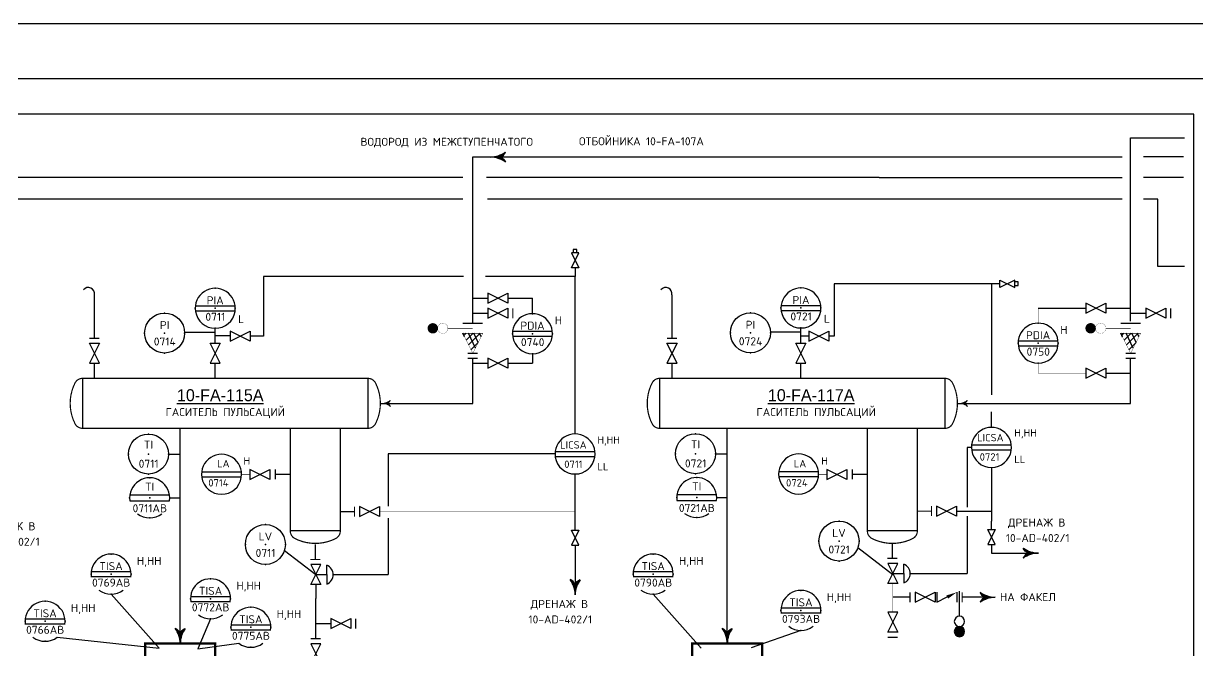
# Model space of a CAD drawing. Extents: x 230 to 652, y 120 to 276.
# Drawn here: x 303.64 to 325.93, y 136.96 to 148.87 of the extents above; entities that cross this region are included whole.
import ezdxf
from ezdxf.enums import TextEntityAlignment as Align

# ---------------------------------------------------------------- set-up
doc = ezdxf.new("R2010")
doc.units = 0
doc.header["$MEASUREMENT"] = 0
doc.linetypes.add('DASH', pattern=[0.15625, 0.09375, -0.0625])
doc.linetypes.add('SDASH', pattern=[0.09375, 0.046875, -0.046875])
doc.layers.get('0').update_dxf_attribs({"linetype": 'CONTINUOUS'})
for name, color, linetype in [('IN-ATTRIBS', 7, 'CONTINUOUS'), ('IN-EQUIP', 6, 'CONTINUOUS'), ('IN-EQUIPMENT', 7, 'CONTINUOUS'), ('IN-FUTURE', 7, 'DASH'), ('IN-INST-TAP', 7, 'CONTINUOUS'), ('IN-INSTRUMENT', 7, 'SDASH'), ('IN-MAJ-PROC', 3, 'CONTINUOUS'), ('IN-MIN-PROC', 7, 'CONTINUOUS'), ('IN-TEXT', 51, 'CONTINUOUS')]:
    doc.layers.add(name, color=color, linetype=linetype)
doc.styles.add('ATTRIBS', font='SIMPLEX', dxfattribs={"width": 0.8, "height": 0.125})
doc.styles.add('B2', font='AU101S01', dxfattribs={"height": 0.14})
doc.styles.add('NARROW', font='simplex', dxfattribs={"width": 0.75, "height": 0.1})
doc.styles.add('S1', font='SIMPLEX.shx')
doc.styles.add('SIMPLEX', font='SIMPLEX')

# ---------------------------------------------------------------- blocks, each defined once
blk = doc.blocks.new('BUBTEXT')
at = {"layer": 'IN-ATTRIBS'}
for p in [(0, 0.25), (-0.25, 0), (0, 0), (0.25, 0), (0, -0.25)]:
    blk.add_point(p, dxfattribs=at)
at = {"layer": 'IN-ATTRIBS', "flags": 1}
for tag, style, width, p in [('IDNUM', 'ATTRIBS', 0.8, (0.009, 0.584)), ('DWGNO', 'ATTRIBS', 0.8, (0.003, 0.447)), ('FILENO', 'ATTRIBS', 0.8, (-0.003, 0.311)), ('LOC', 'ATTRIBS', 0.8, (-0.08, -0.422)), ('SIG', 'ATTRIBS', 0.8, (-0.087, -0.563)), ('INSTALL', 'ATTRIBS', 0.8, (-0.087, -0.699)), ('DATE', 'ATTRIBS', 0.8, (-0.088, -0.969)), ('SERV', 'ATTRIBS', 0.8, (-0.083, -0.838)), ('DES', 'NARROW', 0.75, (-0.087, -1.102)), ('CSYS', 'NARROW', 0.75, (-0.087, -1.243))]:
    blk.add_attdef(tag, text='', height=0.1, dxfattribs=dict(at, style=style, width=width)).set_placement(p, align=Align.CENTER)
at = {"layer": 'IN-ATTRIBS', "style": 'ATTRIBS', "flags": 1}
blk.add_attdef('SYSCDI', text='', height=0.1, dxfattribs=at).set_placement((-0.312, 0.312), align=Align.RIGHT)
at = {"layer": 'IN-ATTRIBS', "style": 'S1'}
for tag, p in [('XT', (0.324, 0.257)), ('A1', (0.323, 0.115)), ('A2', (0.323, -0.035)), ('A3', (0.323, -0.185)), ('RES', (0.323, -0.342))]:
    blk.add_attdef(tag, p, '', height=0.1, dxfattribs=at)
at = {"layer": 'IN-ATTRIBS', "style": 'ATTRIBS'}
blk.add_attdef('SYSCDV', text='', height=0.1, dxfattribs=at).set_placement((-0.312, 0.141), align=Align.RIGHT)
at = {"layer": 'IN-ATTRIBS', "style": 'S1'}
for tag, p in [('INSTTYPE', (0, 0.05)), ('TAGNUM', (0.002, -0.156)), ('MD', (0.402, -0.565)), ('SZ', (0.402, -0.696))]:
    blk.add_attdef(tag, text='', height=0.1, dxfattribs=at).set_placement(p, align=Align.CENTER)
blk = doc.blocks.new('PE2')
for points in [[(0, 0, 0.150368), (0.188, 0.062, 0.150368)], [(0.125, 0, 0.206864), (0.188, 0.062, 0.206864)], [(0.125, 0, -0.206864), (0.188, -0.062, -0.206864)]]:
    blk.add_lwpolyline(points, format="xyb")
blk.add_arc((-0.008, -0.336), 0.336, 54.4623, 88.6678)
for points in [[(0, 0), (0.125, 0), (0.04, 0.003), (0.141, 0.008)], [(0, 0), (0.125, 0), (0.04, -0.003), (0.141, -0.008)], [(0.04, 0.003), (0.141, 0.008), (0.079, 0.011), (0.156, 0.019)], [(0.079, 0.011), (0.156, 0.019), (0.117, 0.024), (0.169, 0.031)], [(0.117, 0.024), (0.169, 0.031), (0.154, 0.041), (0.179, 0.046)], [(0.154, 0.041), (0.179, 0.046), (0.188, 0.062)], [(0.04, -0.003), (0.141, -0.008), (0.079, -0.011), (0.156, -0.019)], [(0.079, -0.011), (0.156, -0.019), (0.117, -0.024), (0.169, -0.031)], [(0.117, -0.024), (0.169, -0.031), (0.154, -0.041), (0.179, -0.046)], [(0.154, -0.041), (0.179, -0.046), (0.188, -0.062)]]:
    blk.add_solid(points)
blk = doc.blocks.new('PE3')
for points in [[(0, 0, 0.150368), (0.188, 0.062, 0.150368)], [(0.125, 0, 0.206864), (0.188, 0.062, 0.206864)], [(0.125, 0, -0.206864), (0.188, -0.062, -0.206864)]]:
    blk.add_lwpolyline(points, format="xyb")
blk.add_arc((-0.008, -0.336), 0.336, 54.4623, 88.6678)
for points in [[(0, 0), (0.125, 0), (0.04, 0.003), (0.141, 0.008)], [(0, 0), (0.125, 0), (0.04, -0.003), (0.141, -0.008)], [(0.04, 0.003), (0.141, 0.008), (0.079, 0.011), (0.156, 0.019)], [(0.079, 0.011), (0.156, 0.019), (0.117, 0.024), (0.169, 0.031)], [(0.117, 0.024), (0.169, 0.031), (0.154, 0.041), (0.179, 0.046)], [(0.154, 0.041), (0.179, 0.046), (0.188, 0.062)], [(0.04, -0.003), (0.141, -0.008), (0.079, -0.011), (0.156, -0.019)], [(0.079, -0.011), (0.156, -0.019), (0.117, -0.024), (0.169, -0.031)], [(0.117, -0.024), (0.169, -0.031), (0.154, -0.041), (0.179, -0.046)], [(0.154, -0.041), (0.179, -0.046), (0.188, -0.062)]]:
    blk.add_solid(points)
blk = doc.blocks.new('T1FLANGE')
at = {"layer": 'IN-EQUIPMENT', "const_width": 0.015}
blk.add_lwpolyline([(0, 0.0625), (0, -0.0625)], dxfattribs=at)
blk = doc.blocks.new('PE13')
at = {"const_width": 0.015}
for points in [[(0, 0), (0.1875, 0)], [(0.1875, 0.0625), (0.1875, -0.0625)]]:
    blk.add_lwpolyline(points, dxfattribs=at)

msp = doc.modelspace()

# ---------------------------------------------------------------- hatches: boundary and pattern name
at = {"linetype": 'Continuous'}
h = msp.add_hatch(dxfattribs=at)
h.set_pattern_fill('ANSI31', color=2, scale=0.76, style=0)
h.set_pattern_definition([(45, (36.01053, -641.56435), (-0.067175144, 0.067175144), [])])
h.paths.add_polyline_path([(312.364, 142.988), (312.174, 142.988), (311.984, 142.988), (312.174, 142.608)])
h = msp.add_hatch(dxfattribs=at)
h.set_pattern_fill('ANSI31', color=2, scale=0.76, angle=250, style=0)
h.set_pattern_definition([(295, (36.01053, -641.56435), (0.08609924, 0.040148735), [])])
h.paths.add_polyline_path([(312.364, 142.988), (312.174, 142.988), (311.984, 142.988), (312.174, 142.608)])
h = msp.add_hatch(dxfattribs=at)
h.set_pattern_fill('ANSI31', color=2, scale=0.76, angle=250, style=0)
h.set_pattern_definition([(295, (48.5018, -641.5643), (0.08609924, 0.040148735), [])])
h.paths.add_polyline_path([(324.855, 142.988), (324.665, 142.988), (324.475, 142.988), (324.665, 142.608)])
h = msp.add_hatch(dxfattribs=at)
h.set_pattern_fill('ANSI31', color=2, scale=0.76, style=0)
h.set_pattern_definition([(45, (48.5018, -641.5643), (-0.067175144, 0.067175144), [])])
h.paths.add_polyline_path([(324.855, 142.988), (324.665, 142.988), (324.475, 142.988), (324.665, 142.608)])
msp.add_hatch(color=2).paths.add_polyline_path([(321.51, 137.323, 1), (321.316, 137.323, 1)])

# ---------------------------------------------------------------- linework, layer by layer
at = {"color": 6, "linetype": 'Continuous'}
msp.add_line((229.992, 148.873), (499.167, 148.873), dxfattribs=at)
at = {"color": 3, "linetype": 'Continuous'}
for p, q in [((359.611, 147.824), (284.096, 147.824)), ((325.867, 147.149), (284.096, 147.149)), ((325.867, 125.578), (325.867, 147.149)), ((324.665, 146.703), (325.688, 146.703)), ((324.665, 143.218), (324.665, 146.703)), ((312.174, 146.338), (319.912, 146.338)), ((319.912, 146.338), (324.503, 146.338)), ((325.669, 146.338), (324.908, 146.338)), ((311.986, 145.947), (291.563, 145.947)), ((319.892, 145.947), (312.436, 145.947)), ((319.892, 145.947), (324.503, 145.947)), ((325.669, 145.947), (324.908, 145.947)), ((311.986, 145.533), (291.563, 145.533)), ((319.833, 145.533), (312.454, 145.533)), ((324.503, 145.533), (319.833, 145.533)), ((325.179, 145.533), (324.908, 145.533)), ((325.179, 144.259), (325.179, 145.533)), ((325.688, 144.259), (325.179, 144.259)), ((310.418, 141.658), (312.174, 141.658)), ((321.375, 141.658), (324.665, 141.658)), ((306.618, 138.713), (306.618, 141.183)), ((317.005, 138.713), (317.005, 141.183)), ((306.618, 137.241), (306.618, 138.713)), ((317.005, 137.241), (317.005, 138.713))]:
    msp.add_line(p, q, dxfattribs=at)
at = {"color": 5}
for p, q in [((308.197, 144.069), (308.197, 142.932)), ((311.997, 144.069), (308.197, 144.069)), ((314.116, 144.069), (312.417, 144.069)), ((314.116, 142.81), (314.116, 144.069)), ((312.174, 143.653), (312.459, 143.653)), ((312.839, 143.653), (313.309, 143.653)), ((313.307, 143.367), (313.307, 143.653)), ((312.174, 143.368), (312.459, 143.368)), ((307.283, 142.798), (307.283, 143.083)), ((307.565, 142.938), (307.283, 142.941)), ((308.197, 142.932), (307.945, 142.935)), ((314.116, 141.076), (314.116, 142.81)), ((313.307, 142.609), (313.307, 142.418)), ((304.99, 142.133), (304.99, 142.418)), ((307.283, 142.133), (307.283, 142.418)), ((312.174, 142.418), (312.459, 142.418)), ((312.839, 142.418), (313.309, 142.418)), ((314.117, 139.252), (314.117, 140.316)), ((322.024, 139.261), (322.024, 139.421))]:
    msp.add_line(p, q, dxfattribs=at)
at = {"color": 2}
for p, q in [((314.116, 144.229), (314.116, 144.069)), ((322.183, 143.929), (322.023, 143.929)), ((320.982, 138.069), (320.982, 137.879)), ((321.362, 138.069), (321.362, 137.879)), ((321.413, 137.614), (321.413, 138.089)), ((320.982, 137.879), (321.183, 137.98))]:
    msp.add_line(p, q, dxfattribs=at)
at = {"color": 5, "linetype": 'Continuous'}
for p, q in [((319.038, 143.929), (319.038, 142.932)), ((319.895, 143.929), (319.038, 143.929)), ((322.023, 143.929), (319.895, 143.929)), ((322.022, 143.929), (322.022, 141.819)), ((322.908, 143.467), (323.815, 143.467)), ((324.195, 143.467), (324.665, 143.467)), ((324.665, 143.368), (324.95, 143.368)), ((318.553, 142.932), (318.405, 142.932)), ((319.038, 142.932), (318.933, 142.932)), ((324.195, 142.232), (324.665, 142.232)), ((322.022, 141.2), (322.022, 141.498)), ((314.117, 138.967), (314.117, 138.804)), ((322.024, 138.976), (322.024, 138.813)), ((314.117, 138.804), (314.117, 138.024)), ((322.024, 138.813), (322.912, 138.813))]:
    msp.add_line(p, q, dxfattribs=at)
at = {"linetype": 'Continuous'}
for p, q in [((304.99, 142.893), (304.99, 143.721)), ((315.956, 142.893), (315.956, 143.721)), ((306.906, 143.511), (307.66, 143.511)), ((306.906, 143.416), (307.66, 143.416)), ((318.028, 143.516), (318.782, 143.516)), ((318.028, 143.421), (318.782, 143.421)), ((312.93, 143.029), (313.684, 143.029)), ((312.93, 142.934), (313.684, 142.934)), ((322.531, 142.848), (323.285, 142.848)), ((322.531, 142.753), (323.285, 142.753)), ((313.736, 140.696), (310.566, 140.698)), ((310.566, 140.698), (310.566, 139.702)), ((313.739, 140.743), (314.493, 140.743)), ((321.642, 140.82), (321.558, 140.82)), ((321.558, 140.82), (321.558, 139.688)), ((321.645, 140.867), (322.399, 140.867)), ((321.645, 140.772), (322.399, 140.772)), ((313.739, 140.648), (314.493, 140.648)), ((307.026, 140.358), (307.78, 140.358)), ((307.026, 140.263), (307.78, 140.263)), ((317.983, 140.364), (318.737, 140.364)), ((317.983, 140.269), (318.737, 140.269)), ((310.566, 139.477), (310.566, 138.404)), ((321.558, 139.515), (321.558, 138.425)), ((304.928, 138.462), (305.682, 138.462)), ((315.221, 138.462), (315.975, 138.462)), ((304.928, 138.367), (305.682, 138.367)), ((309.522, 138.404), (310.566, 138.404)), ((315.221, 138.367), (315.975, 138.367)), ((320.479, 138.425), (321.558, 138.425)), ((306.817, 137.992), (307.571, 137.992)), ((306.817, 137.897), (307.571, 137.897)), ((318.027, 137.773), (318.781, 137.773)), ((303.675, 137.565), (304.429, 137.565)), ((318.027, 137.678), (318.781, 137.678)), ((303.675, 137.47), (304.429, 137.47)), ((307.582, 137.451), (308.336, 137.451)), ((307.582, 137.356), (308.336, 137.356))]:
    msp.add_line(p, q, dxfattribs=at)
at = {"color": 7, "linetype": 'Continuous'}
for p, q in [((307.283, 143.006), (306.702, 143.006)), ((318.405, 143.011), (317.825, 143.011)), ((306.395, 140.693), (306.618, 140.693)), ((316.782, 140.699), (317.005, 140.699)), ((305.659, 139.921), (306.418, 139.921)), ((305.659, 139.806), (306.417, 139.806)), ((306.413, 139.863), (306.618, 139.863)), ((316.046, 139.926), (316.805, 139.926)), ((316.046, 139.811), (316.804, 139.811)), ((316.8, 139.869), (317.005, 139.869)), ((319.487, 138.922), (320.147, 138.41)), ((308.598, 138.865), (309.191, 138.404)), ((305.305, 138.034), (306.217, 137.01)), ((315.598, 138.034), (316.51, 137.01)), ((307.194, 137.565), (306.952, 136.995)), ((318.404, 137.346), (317.461, 137.017)), ((304.283, 137.216), (306.217, 137.01)), ((306.952, 136.995), (307.728, 137.102))]:
    msp.add_line(p, q, dxfattribs=at)
at = {"color": 2, "linetype": 'Continuous'}
for p, q in [((309.403, 138.404), (309.403, 138.583)), ((320.36, 138.425), (320.36, 138.604)), ((309.191, 138.404), (309.403, 138.404)), ((309.403, 138.404), (309.403, 138.226)), ((320.148, 138.425), (320.36, 138.425)), ((320.36, 138.425), (320.36, 138.247))]:
    msp.add_line(p, q, dxfattribs=at)
at = {"color": 2}
for points in [[(314.045, 144.514), (314.187, 144.229), (314.045, 144.229), (314.187, 144.514)], [(322.468, 144), (322.183, 143.858), (322.183, 144), (322.468, 143.858)], [(312.459, 143.558), (312.839, 143.748), (312.839, 143.558), (312.459, 143.748)], [(312.459, 143.273), (312.839, 143.463), (312.839, 143.273), (312.459, 143.463)], [(323.815, 143.372), (324.195, 143.562), (324.195, 143.372), (323.815, 143.562)], [(324.95, 143.273), (325.33, 143.463), (325.33, 143.273), (324.95, 143.463)], [(307.565, 142.84), (307.945, 143.03), (307.945, 142.84), (307.565, 143.03)], [(318.553, 142.837), (318.933, 143.027), (318.933, 142.837), (318.553, 143.027)], [(305.085, 142.418), (304.895, 142.798), (305.085, 142.798), (304.895, 142.418)], [(307.378, 142.418), (307.188, 142.798), (307.378, 142.798), (307.188, 142.418)], [(316.051, 142.418), (315.861, 142.798), (316.051, 142.798), (315.861, 142.418)], [(318.5, 142.418), (318.31, 142.798), (318.5, 142.798), (318.31, 142.418)], [(312.459, 142.323), (312.839, 142.513), (312.839, 142.323), (312.459, 142.513)], [(323.815, 142.137), (324.195, 142.327), (324.195, 142.137), (323.815, 142.327)], [(308.321, 140.214), (307.941, 140.404), (307.941, 140.214), (308.321, 140.404)], [(319.278, 140.214), (318.898, 140.404), (318.898, 140.214), (319.278, 140.404)], [(310.022, 139.507), (310.402, 139.697), (310.402, 139.507), (310.022, 139.697)], [(320.979, 139.516), (321.359, 139.706), (321.359, 139.516), (320.979, 139.706)], [(314.189, 138.967), (314.046, 139.252), (314.189, 139.252), (314.046, 138.967)], [(322.095, 138.976), (321.953, 139.261), (322.095, 139.261), (321.953, 138.976)], [(309.096, 138.594), (309.286, 138.214), (309.096, 138.214), (309.286, 138.594)], [(320.053, 138.615), (320.243, 138.235), (320.053, 138.235), (320.243, 138.615)], [(320.57, 137.879), (320.95, 138.069), (320.95, 137.879), (320.57, 138.069)], [(309.476, 137.38), (309.856, 137.57), (309.856, 137.38), (309.476, 137.57)], [(320.053, 137.689), (320.243, 137.309), (320.053, 137.309), (320.243, 137.689)], [(309.096, 137.092), (309.286, 136.712), (309.096, 136.712), (309.286, 137.092)]]:
    msp.add_lwpolyline(points, close=True, dxfattribs=at)
for points in [[(314.152, 144.514), (314.152, 144.577), (314.08, 144.577), (314.08, 144.514)], [(322.468, 143.893), (322.531, 143.893), (322.531, 143.964), (322.468, 143.964)]]:
    msp.add_lwpolyline(points, dxfattribs=at)
at = {"color": 5, "linetype": 'Continuous', "const_width": 0.0076}
for points in [[(322.908, 143.181), (322.908, 143.467)], [(322.908, 142.423), (322.908, 142.232)], [(322.908, 142.232), (323.815, 142.232)]]:
    msp.add_lwpolyline(points, dxfattribs=at)
at = {"color": 2}
for points, const_width in [([(311.414, 143.034, 1), (311.414, 143.132, 1)], 0.0988), ([(311.604, 142.986, 1), (311.604, 143.18, 1)], 0.0038), ([(323.905, 143.034, 1), (323.905, 143.133, 1)], 0.0988), ([(324.095, 142.986, 1), (324.095, 143.18, 1)], 0.0038)]:
    msp.add_lwpolyline(points, format="xyb", close=True, dxfattribs=dict(at, const_width=const_width))
at = {"color": 2, "const_width": 0.0076}
for points in [[(311.699, 143.083), (312.174, 143.083)], [(324.19, 143.083), (324.665, 143.083)]]:
    msp.add_lwpolyline(points, dxfattribs=at)
at = {"color": 3, "linetype": 'Continuous'}
for points in [[(310.543, 141.658, 0.206864), (310.606, 141.721)], [(310.543, 141.658, -0.206864), (310.606, 141.596)], [(321.5, 141.658, 0.206864), (321.563, 141.721)], [(321.5, 141.658, -0.206864), (321.563, 141.596)]]:
    msp.add_lwpolyline(points, format="xyb", dxfattribs=at)
at = {"const_width": 0.0228}
for points in [[(309.183, 138.977), (309.183, 138.692)], [(309.278, 138.692), (309.088, 138.692)]]:
    msp.add_lwpolyline(points, dxfattribs=at)
for centre in [(306.322, 142.993), (317.445, 142.998), (306.015, 140.695), (316.402, 140.701), (308.235, 138.978), (319.127, 139.043)]:
    msp.add_circle(centre, 0.38)
at = {"linetype": 'Continuous'}
for centre in [(304.872, 143.739), (315.838, 143.739)]:
    msp.add_arc(centre, 0.119, 351.1344, 139.8314, dxfattribs=at)
for centre, start, end in [((307.283, 143.463), 351.1529, 188.8471), ((318.405, 143.469), 351.1529, 188.8471), ((307.283, 143.463), 188.8471, 351.1529), ((313.307, 142.981), 351.1529, 188.8471), ((318.405, 143.469), 188.8471, 351.1529), ((322.908, 142.801), 351.1529, 188.8471), ((313.307, 142.981), 188.8471, 351.1529), ((322.908, 142.801), 188.8471, 351.1529), ((322.022, 140.82), 351.1529, 188.8471), ((314.116, 140.696), 351.1529, 188.8471), ((307.403, 140.31), 351.1529, 188.8471), ((318.36, 140.316), 351.1529, 188.8471), ((322.022, 140.82), 188.8471, 351.1529), ((314.116, 140.696), 188.8471, 351.1529), ((306.038, 139.864), 351.1529, 188.8471), ((307.403, 140.31), 188.8471, 351.1529), ((316.425, 139.869), 351.1529, 188.8471), ((318.36, 140.316), 188.8471, 351.1529), ((306.038, 139.864), 232.6037, 307.3963), ((316.425, 139.869), 232.6037, 307.3963), ((305.305, 138.414), 351.1529, 188.8471), ((315.598, 138.414), 351.1529, 188.8471), ((307.194, 137.945), 351.1529, 188.8471), ((305.305, 138.414), 232.6037, 307.3963), ((315.598, 138.414), 232.6037, 307.3963), ((318.404, 137.726), 351.1529, 188.8471), ((304.052, 137.518), 351.1529, 188.8471), ((307.959, 137.404), 351.1529, 188.8471), ((307.194, 137.945), 232.6037, 307.3963), ((318.404, 137.726), 232.6037, 307.3963), ((304.052, 137.518), 232.6037, 307.3963), ((307.959, 137.404), 232.6037, 307.3963)]:
    msp.add_arc(centre, 0.38, start, end)
at = {"color": 2, "linetype": 'Continuous'}
for centre in [(309.328, 138.404), (320.285, 138.425)]:
    msp.add_arc(centre, 0.194, 292.6677, 67.3323, dxfattribs=at)
at = {"color": 2}
for centre, start, end in [((321.413, 137.517), 0, 180), ((321.413, 137.517), 180, 0), ((321.413, 137.323), 0, 180), ((321.413, 137.323), 180, 0)]:
    msp.add_arc(centre, 0.0969, start, end, dxfattribs=at)
at = {"color": 3, "linetype": 'Continuous'}
for points in [[(310.418, 141.658), (310.543, 141.658), (310.458, 141.661), (310.56, 141.666)], [(310.418, 141.658), (310.543, 141.658), (310.458, 141.655), (310.56, 141.65)], [(310.458, 141.661), (310.56, 141.666), (310.497, 141.669), (310.574, 141.677)], [(310.458, 141.655), (310.56, 141.65), (310.497, 141.647), (310.574, 141.639)], [(310.497, 141.669), (310.574, 141.677), (310.536, 141.682), (310.587, 141.69)], [(310.497, 141.647), (310.574, 141.639), (310.536, 141.634), (310.587, 141.627)], [(310.536, 141.682), (310.587, 141.69), (310.572, 141.699), (310.598, 141.704)], [(310.536, 141.634), (310.587, 141.627), (310.572, 141.617), (310.598, 141.612)], [(310.572, 141.699), (310.598, 141.704), (310.606, 141.721)], [(310.572, 141.617), (310.598, 141.612), (310.606, 141.596)], [(321.375, 141.658), (321.5, 141.658), (321.415, 141.661), (321.517, 141.666)], [(321.375, 141.658), (321.5, 141.658), (321.415, 141.655), (321.517, 141.65)], [(321.415, 141.661), (321.517, 141.666), (321.455, 141.669), (321.531, 141.677)], [(321.415, 141.655), (321.517, 141.65), (321.455, 141.647), (321.531, 141.639)], [(321.455, 141.669), (321.531, 141.677), (321.493, 141.682), (321.544, 141.69)], [(321.455, 141.647), (321.531, 141.639), (321.493, 141.634), (321.544, 141.627)], [(321.493, 141.682), (321.544, 141.69), (321.529, 141.699), (321.555, 141.704)], [(321.493, 141.634), (321.544, 141.627), (321.529, 141.617), (321.555, 141.612)], [(321.529, 141.699), (321.555, 141.704), (321.563, 141.721)], [(321.529, 141.617), (321.555, 141.612), (321.563, 141.596)]]:
    msp.add_solid(points, dxfattribs=at)
at = {"color": 2}
msp.add_solid([(321.166, 138.009), (321.362, 138.069), (321.199, 137.95)], dxfattribs=at)
at = {"layer": 'IN-EQUIPMENT', "color": 6}
for p, q in [((304.766, 141.183), (304.766, 142.133)), ((310.181, 142.133), (310.181, 141.183)), ((315.723, 141.183), (315.723, 142.133)), ((321.138, 142.133), (321.138, 141.183)), ((309.658, 139.236), (308.708, 139.236)), ((320.615, 139.236), (319.665, 139.236))]:
    msp.add_line(p, q, dxfattribs=at)
at = {"layer": 'IN-EQUIPMENT', "color": 2, "const_width": 0.0228}
for points in [[(312.934, 143.463), (312.934, 143.273)], [(325.425, 143.463), (325.425, 143.273)], [(311.984, 143.178), (312.364, 143.178)], [(324.475, 143.178), (324.855, 143.178)], [(304.895, 142.893), (305.085, 142.893)], [(315.861, 142.893), (316.051, 142.893)], [(320.475, 137.879), (320.475, 138.069)], [(321.465, 137.879), (321.465, 138.069)], [(309.951, 137.57), (309.951, 137.38)], [(309.096, 137.187), (309.286, 137.187)], [(320.243, 137.214), (320.053, 137.214)]]:
    msp.add_lwpolyline(points, dxfattribs=at)
at = {"layer": 'IN-EQUIPMENT', "color": 6, "const_width": 0.0228}
for points in [[(304.766, 142.133, 0.267949), (304.624, 142.051, 0.242718), (304.624, 141.265, 0.267949), (304.766, 141.183), (310.181, 141.183, 0.267949), (310.323, 141.265, 0.242718), (310.323, 142.051, 0.267949), (310.181, 142.133)], [(315.723, 142.133, 0.267949), (315.581, 142.051, 0.242718), (315.581, 141.265, 0.267949), (315.723, 141.183), (321.138, 141.183, 0.267949), (321.28, 141.265, 0.242718), (321.28, 142.051, 0.267949), (321.138, 142.133)]]:
    msp.add_lwpolyline(points, format="xyb", close=True, dxfattribs=at)
for points in [[(308.708, 141.183), (308.708, 139.236, 0.267949), (308.79, 139.093, 0.242718), (309.576, 139.093, 0.267949), (309.658, 139.236), (309.658, 141.183, 0.351289)], [(319.665, 141.183), (319.665, 139.236, 0.267949), (319.747, 139.093, 0.242718), (320.533, 139.093, 0.267949), (320.615, 139.236), (320.615, 141.183, 0.45576)]]:
    msp.add_lwpolyline(points, format="xyb", dxfattribs=at)
at = {"layer": 'IN-EQUIPMENT', "const_width": 0.0228}
for points in [[(309.658, 139.602), (309.927, 139.602)], [(309.927, 139.697), (309.927, 139.507)], [(320.615, 139.611), (320.884, 139.611)], [(320.884, 139.706), (320.884, 139.516)]]:
    msp.add_lwpolyline(points, dxfattribs=at)
at = {"layer": 'IN-EQUIPMENT', "color": 6, "const_width": 0.0456}
for points in [[(305.953, 136.338), (305.953, 137.098), (307.283, 137.098), (307.283, 136.338)], [(316.34, 136.338), (316.34, 137.098), (317.67, 137.098), (317.67, 136.338)]]:
    msp.add_lwpolyline(points, dxfattribs=at)
at = {"layer": 'IN-FUTURE', "color": 2, "linetype": 'Continuous', "const_width": 0.0076}
for points in [[(312.174, 142.608), (311.984, 142.988), (312.174, 142.988), (312.364, 142.988)], [(324.665, 142.608), (324.475, 142.988), (324.665, 142.988), (324.855, 142.988)]]:
    msp.add_lwpolyline(points, close=True, dxfattribs=at)
at = {"layer": 'IN-INST-TAP', "color": 5}
for p, q in [((318.405, 142.798), (318.405, 143.083)), ((318.405, 142.133), (318.405, 142.418))]:
    msp.add_line(p, q, dxfattribs=at)
at = {"layer": 'IN-MAJ-PROC'}
for p, q in [((312.174, 143.178), (312.174, 146.338)), ((312.174, 141.658), (312.174, 142.513)), ((324.665, 141.658), (324.665, 142.513))]:
    msp.add_line(p, q, dxfattribs=at)
at = {"layer": 'IN-MIN-PROC', "color": 5}
for p, q in [((315.956, 142.133), (315.956, 142.418)), ((322.022, 140.44), (322.024, 139.421)), ((321.359, 139.611), (322.024, 139.611)), ((309.191, 138.214), (309.191, 137.953)), ((309.191, 137.187), (309.191, 137.953)), ((320.475, 137.974), (320.148, 137.974)), ((321.904, 137.974), (321.465, 137.974)), ((309.191, 137.475), (309.476, 137.475))]:
    msp.add_line(p, q, dxfattribs=at)
at = {"layer": 'IN-MIN-PROC', "const_width": 0.0076}
for points in [[(307.941, 140.309), (307.783, 140.309)], [(318.898, 140.309), (318.741, 140.309)]]:
    msp.add_lwpolyline(points, dxfattribs=at)
at = {"layer": 'IN-MIN-PROC', "color": 5, "const_width": 0.0076}
for points in [[(310.402, 139.602), (314.117, 139.604)], [(320.148, 138.235), (320.148, 137.974)], [(320.148, 137.974), (320.148, 137.689)]]:
    msp.add_lwpolyline(points, dxfattribs=at)

# ---------------------------------------------------------------- block references
at = {"layer": 'IN-EQUIP', "color": 2, "xscale": 1.52, "yscale": 1.52, "zscale": 1.52, "rotation": 90}
for p in [(312.174, 142.608), (312.174, 142.608), (312.174, 142.513), (312.174, 142.513), (324.665, 142.608), (324.665, 142.608), (324.665, 142.513)]:
    msp.add_blockref('T1FLANGE', p, dxfattribs=at)
at = {"layer": 'IN-EQUIPMENT', "xscale": -1.52, "yscale": 1.52, "zscale": 1.52}
for p in [(308.708, 140.309), (319.665, 140.309)]:
    msp.add_blockref('PE13', p, dxfattribs=at)
at = {"layer": 'IN-EQUIPMENT', "color": 7, "xscale": 1.52, "yscale": 1.52, "zscale": 1.52, "rotation": 270}
msp.add_blockref('PE13', (320.14, 138.998), dxfattribs=at)
at = {"layer": 'IN-INSTRUMENT'}
ref = msp.add_blockref('BUBTEXT', (307.283, 143.463), dxfattribs=dict(at, xscale=1.52, yscale=1.52, zscale=1.52))
ref.add_attrib('INSTTYPE', 'PIA', dxfattribs={"layer": 'IN-ATTRIBS', "height": 0.152, "style": 'S1'}).set_placement((307.282, 143.539), align=Align.CENTER)
ref.add_attrib('TAGNUM', '0711', dxfattribs={"layer": 'IN-ATTRIBS', "height": 0.152, "style": 'S1'}).set_placement((307.285, 143.226), align=Align.CENTER)
ref.add_attrib('A3', 'L', (307.717, 143.182), dxfattribs={"layer": 'IN-ATTRIBS', "height": 0.152, "style": 'S1'})
ref = msp.add_blockref('BUBTEXT', (318.405, 143.469), dxfattribs=dict(at, xscale=1.52, yscale=1.52, zscale=1.52))
ref.add_attrib('INSTTYPE', 'PIA', dxfattribs={"layer": 'IN-ATTRIBS', "height": 0.152, "style": 'S1'}).set_placement((318.405, 143.545), align=Align.CENTER)
ref.add_attrib('TAGNUM', '0721', dxfattribs={"layer": 'IN-ATTRIBS', "height": 0.152, "style": 'S1'}).set_placement((318.408, 143.232), align=Align.CENTER)
ref.add_attrib('A3', 'L', (318.84, 143.188), dxfattribs={"layer": 'IN-ATTRIBS', "height": 0.152, "style": 'S1'})
at = {"layer": 'IN-INSTRUMENT', "color": 7, "xscale": 1.52, "yscale": 1.52, "zscale": 1.52}
for p, values in [((306.322, 142.993), {'INSTTYPE': 'PI', 'TAGNUM': '0714'}), ((317.445, 142.998), {'INSTTYPE': 'PI', 'TAGNUM': '0724'})]:
    msp.add_blockref('BUBTEXT', p, dxfattribs=at).add_auto_attribs(values)
at = {"layer": 'IN-INSTRUMENT'}
ref = msp.add_blockref('BUBTEXT', (313.307, 142.981), dxfattribs=dict(at, xscale=1.52, yscale=1.52, zscale=1.52))
ref.add_attrib('INSTTYPE', 'PDIA', dxfattribs={"layer": 'IN-ATTRIBS', "height": 0.152, "style": 'S1'}).set_placement((313.307, 143.057), align=Align.CENTER)
ref.add_attrib('TAGNUM', '0740', dxfattribs={"layer": 'IN-ATTRIBS', "height": 0.152, "style": 'S1'}).set_placement((313.31, 142.744), align=Align.CENTER)
ref.add_attrib('A1', 'H', (313.73, 143.157), dxfattribs={"layer": 'IN-ATTRIBS', "height": 0.152, "style": 'S1'})
ref = msp.add_blockref('BUBTEXT', (322.908, 142.801), dxfattribs=dict(at, xscale=1.52, yscale=1.52, zscale=1.52))
ref.add_attrib('INSTTYPE', 'PDIA', dxfattribs={"layer": 'IN-ATTRIBS', "height": 0.152, "style": 'S1'}).set_placement((322.907, 142.876), align=Align.CENTER)
ref.add_attrib('TAGNUM', '0750', dxfattribs={"layer": 'IN-ATTRIBS', "height": 0.152, "style": 'S1'}).set_placement((322.91, 142.563), align=Align.CENTER)
ref.add_attrib('A1', 'H', (323.33, 142.976), dxfattribs={"layer": 'IN-ATTRIBS', "height": 0.152, "style": 'S1'})
ref = msp.add_blockref('BUBTEXT', (306.015, 140.695), dxfattribs=dict(at, xscale=1.52, yscale=1.52, zscale=1.52))
ref.add_attrib('INSTTYPE', 'TI', dxfattribs={"layer": 'IN-ATTRIBS', "height": 0.152, "style": 'S1'}).set_placement((306.015, 140.798), align=Align.CENTER)
ref.add_attrib('TAGNUM', '0711', dxfattribs={"layer": 'IN-ATTRIBS', "height": 0.152, "style": 'S1'}).set_placement((306.018, 140.435), align=Align.CENTER)
ref = msp.add_blockref('BUBTEXT', (316.402, 140.701), dxfattribs=dict(at, xscale=1.52, yscale=1.52, zscale=1.52))
ref.add_attrib('INSTTYPE', 'TI', dxfattribs={"layer": 'IN-ATTRIBS', "height": 0.152, "style": 'S1'}).set_placement((316.402, 140.804), align=Align.CENTER)
ref.add_attrib('TAGNUM', '0721', dxfattribs={"layer": 'IN-ATTRIBS', "height": 0.152, "style": 'S1'}).set_placement((316.405, 140.441), align=Align.CENTER)
ref = msp.add_blockref('BUBTEXT', (306.038, 139.864), dxfattribs=dict(at, xscale=1.52, yscale=1.52, zscale=1.52))
ref.add_attrib('INSTTYPE', 'TI', dxfattribs={"layer": 'IN-ATTRIBS', "height": 0.152, "style": 'S1'}).set_placement((306.038, 139.998), align=Align.CENTER)
ref.add_attrib('TAGNUM', '0711AB', dxfattribs={"layer": 'IN-ATTRIBS', "height": 0.152, "style": 'S1'}).set_placement((306.041, 139.589), align=Align.CENTER)
ref = msp.add_blockref('BUBTEXT', (316.425, 139.869), dxfattribs=dict(at, xscale=1.52, yscale=1.52, zscale=1.52))
ref.add_attrib('INSTTYPE', 'TI', dxfattribs={"layer": 'IN-ATTRIBS', "height": 0.152, "style": 'S1'}).set_placement((316.425, 140.004), align=Align.CENTER)
ref.add_attrib('TAGNUM', '0721AB', dxfattribs={"layer": 'IN-ATTRIBS', "height": 0.152, "style": 'S1'}).set_placement((316.428, 139.594), align=Align.CENTER)
at = {"layer": 'IN-INSTRUMENT', "xscale": 1.52, "yscale": 1.52, "zscale": 1.52}
for p, values in [((308.235, 138.978), {'INSTTYPE': 'LV', 'TAGNUM': '0711'}), ((319.127, 139.043), {'INSTTYPE': 'LV', 'TAGNUM': '0721'}), ((305.305, 138.414), {'INSTTYPE': 'TISA', 'TAGNUM': '0769AB', 'A1': 'H,HH'}), ((315.598, 138.414), {'INSTTYPE': 'TISA', 'TAGNUM': '0790AB', 'A1': 'H,HH'}), ((307.194, 137.945), {'INSTTYPE': 'TISA', 'TAGNUM': '0772AB', 'A1': 'H,HH'}), ((318.404, 137.726), {'INSTTYPE': 'TISA', 'TAGNUM': '0793AB', 'A1': 'H,HH'}), ((304.052, 137.518), {'INSTTYPE': 'TISA', 'TAGNUM': '0766AB', 'A1': 'H,HH'}), ((307.959, 137.404), {'INSTTYPE': 'TISA', 'TAGNUM': '0775AB', 'A1': 'H,HH'})]:
    msp.add_blockref('BUBTEXT', p, dxfattribs=at).add_auto_attribs(values)
at = {"layer": 'IN-MIN-PROC', "color": 7, "xscale": 1.52, "yscale": 1.52, "zscale": 1.52}
msp.add_blockref('PE3', (312.508, 146.336), dxfattribs=at)
for p, rotation in [((322.912, 138.813), 180), ((314.117, 138.024), 89.99999999999999), ((322.094, 137.974), 180), ((306.618, 137.098), 90), ((317.005, 137.098), 90)]:
    msp.add_blockref('PE2', p, dxfattribs=dict(at, rotation=rotation))

# ---------------------------------------------------------------- texts
at = {"color": 7, "linetype": 'Continuous'}
for s, style, p in [('H,HH', 'SIMPLEX', (322.456, 141.027)), ('LICSA', 'S1', (313.831, 140.799)), ('H,HH', 'SIMPLEX', (314.539, 140.889)), ('LICSA', 'S1', (321.748, 140.937)), ('0721', 'S1', (321.798, 140.57)), ('LA', 'S1', (307.318, 140.444)), ('H', 'SIMPLEX', (307.819, 140.495)), ('0711', 'S1', (313.91, 140.432)), ('LL', 'SIMPLEX', (314.539, 140.387)), ('LA', 'S1', (318.268, 140.444)), ('H', 'SIMPLEX', (318.789, 140.495)), ('LL', 'SIMPLEX', (322.456, 140.525)), ('0714', 'S1', (307.151, 140.078)), ('0724', 'S1', (318.121, 140.078))]:
    msp.add_text(s, height=0.14, dxfattribs=dict(at, style=style)).set_placement(p)
at = {"layer": 'IN-TEXT', "color": 1, "style": 'S1'}
for s, p in [('ВОДОРОД ИЗ МЕЖСТУПЕНЧАТОГО', (310.041, 146.549)), ('ОТБОЙНИКА 10-FA-107A', (314.19, 146.559)), ('ДРЕНАЖ В', (302.78, 139.247)), ('ДРЕНАЖ В', (322.336, 139.317)), ('10-AD-402/1', (302.739, 138.953)), ('10-AD-402/1', (322.294, 139.023)), ('НА ФАКЕЛ', (322.182, 137.902)), ('ДРЕНАЖ В', (313.272, 137.77)), ('10-AD-402/1', (313.23, 137.477))]:
    msp.add_text(s, height=0.152, dxfattribs=at).set_placement(p)
at = {"layer": 'IN-TEXT', "color": 4, "style": 'B2'}
for s, p in [('%%U10-FA-115A', (307.378, 141.813)), ('%%U10-FA-117A', (318.599, 141.813))]:
    msp.add_text(s, height=0.228, dxfattribs=at).set_placement(p, align=Align.MIDDLE)
at = {"layer": 'IN-TEXT', "color": 4, "style": 'S1'}
for p in [(307.473, 141.416), (318.694, 141.416)]:
    msp.add_text('ГАСИТЕЛЬ ПУЛЬСАЦИЙ', height=0.152, dxfattribs=at).set_placement(p, align=Align.CENTER)

doc.saveas('drawing.dxf')
